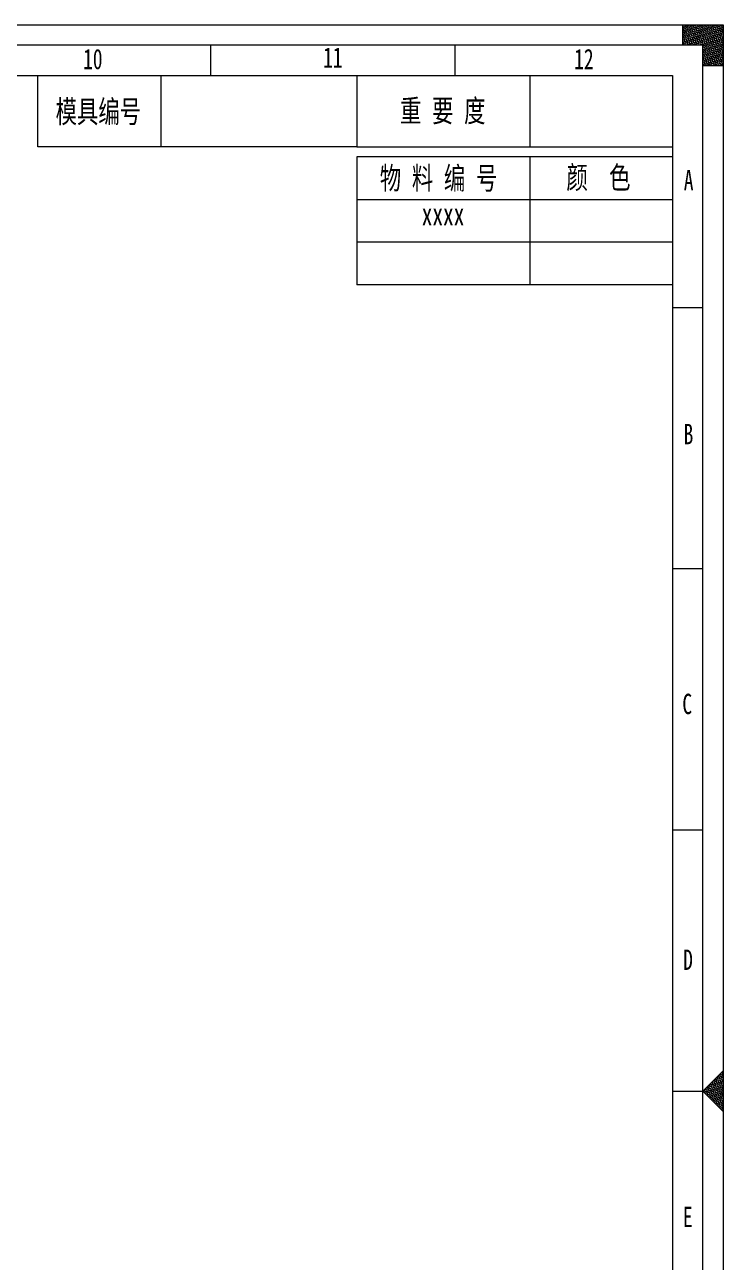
# Model space of a CAD drawing. Header units: millimetres. Extents: x 0 to 297, y 0 to 210.
# Drawn here: x 228.1 to 296.8, y 88.1 to 209.8 of the extents above; entities that cross this region are included whole.
import ezdxf

# ---------------------------------------------------------------- set-up
doc = ezdxf.new("R2010")
doc.units = ezdxf.units.MM
doc.layers.add('1', color=7, linetype='Continuous', true_color=0xffffff)
doc.styles.add('宋体', font='')
doc.styles.get('宋体').set_extended_font_data('宋体')

msp = doc.modelspace()

# ---------------------------------------------------------------- linework, layer by layer
at = {"layer": '1', "color": 7, "linetype": 'Continuous', "lineweight": 13}
for p, q in [((0.00002, 209.80001), (296.75714, 209.80001)), ((296.75714, 209.80001), (296.75714, 0.00001))]:
    msp.add_line(p, q, dxfattribs=at)
at = {"layer": '1', "color": 6, "linetype": 'Continuous', "lineweight": 18}
for p, q in [((292.75714, 209.80001), (292.75714, 207.80001)), ((294.75714, 207.80001), (6.00002, 207.80001)), ((294.75714, 2.00001), (294.75714, 207.80001)), ((294.75714, 205.80001), (296.75714, 205.80001)), ((294.75714, 104.90001), (296.75714, 106.90001)), ((294.75714, 104.90001), (296.75714, 102.90001))]:
    msp.add_line(p, q, dxfattribs=at)
at = {"layer": '1', "color": 6, "linetype": 'Continuous', "lineweight": 13}
for p, q in [((292.75714, 209.70773), (292.84942, 209.80001)), ((292.75714, 209.56404), (292.84615, 209.65306)), ((292.75714, 209.42036), (292.79227, 209.45549)), ((292.81023, 209.32977), (292.98984, 209.50938)), ((292.82819, 209.49141), (292.82819, 209.49141)), ((292.86411, 209.52734), (293.04372, 209.70694)), ((292.88207, 209.68898), (292.88207, 209.68898)), ((292.91799, 209.7249), (292.9931, 209.80001)), ((293.0078, 209.38365), (293.1874, 209.56326)), ((293.02576, 209.5453), (293.02576, 209.5453)), ((293.06168, 209.58122), (293.24128, 209.76082)), ((293.07964, 209.74286), (293.07964, 209.74286)), ((293.11556, 209.77878), (293.13679, 209.80001)), ((293.15148, 209.23997), (293.33109, 209.41957)), ((293.16944, 209.40161), (293.16944, 209.40161)), ((293.20536, 209.43753), (293.38497, 209.61714)), ((293.22332, 209.59918), (293.22332, 209.59918)), ((293.25924, 209.6351), (293.42416, 209.80001)), ((293.2772, 209.79674), (293.2772, 209.79674)), ((293.34905, 209.29385), (293.52865, 209.47345)), ((293.36701, 209.45549), (293.36701, 209.45549)), ((293.40293, 209.49141), (293.58253, 209.67102)), ((293.42089, 209.65306), (293.42089, 209.65306)), ((293.45681, 209.68898), (293.56784, 209.80001)), ((293.54661, 209.34773), (293.72622, 209.52734)), ((293.56457, 209.50938), (293.56457, 209.50938)), ((293.60049, 209.5453), (293.7801, 209.7249)), ((293.61845, 209.70694), (293.61845, 209.70694)), ((293.65438, 209.74286), (293.71153, 209.80001)), ((293.74418, 209.40161), (293.92378, 209.58122)), ((293.76214, 209.56326), (293.76214, 209.56326)), ((293.79806, 209.59918), (293.97766, 209.77878)), ((293.81602, 209.76082), (293.81602, 209.76082)), ((293.85194, 209.79674), (293.85521, 209.80001)), ((293.88786, 209.25793), (294.06747, 209.43753)), ((293.90582, 209.41957), (293.90582, 209.41957)), ((293.94174, 209.45549), (294.12135, 209.6351)), ((293.9597, 209.61714), (293.9597, 209.61714)), ((293.99562, 209.65306), (294.14258, 209.80001)), ((294.08543, 209.31181), (294.26503, 209.49141)), ((294.10339, 209.47345), (294.10339, 209.47345)), ((294.13931, 209.50938), (294.31891, 209.68898)), ((294.15727, 209.67102), (294.15727, 209.67102)), ((294.19319, 209.70694), (294.28626, 209.80001)), ((294.28299, 209.36569), (294.4626, 209.5453)), ((294.30095, 209.52734), (294.30095, 209.52734)), ((294.33687, 209.56326), (294.51648, 209.74286)), ((294.35484, 209.7249), (294.35484, 209.7249)), ((294.39076, 209.76082), (294.42995, 209.80001)), ((294.42668, 209.22201), (294.60628, 209.40161)), ((294.48056, 209.41957), (294.66016, 209.59918)), ((294.49852, 209.58122), (294.49852, 209.58122)), ((294.53444, 209.61714), (294.71405, 209.79674)), ((294.5524, 209.77878), (294.5524, 209.77878)), ((294.62424, 209.27589), (294.80385, 209.45549)), ((294.6422, 209.43753), (294.6422, 209.43753)), ((294.67812, 209.47345), (294.85773, 209.65306)), ((294.69608, 209.6351), (294.69608, 209.6351)), ((294.73201, 209.67102), (294.861, 209.80001)), ((294.82181, 209.32977), (295.00141, 209.50938)), ((294.83977, 209.49141), (294.83977, 209.49141)), ((294.87569, 209.52734), (295.0553, 209.70694)), ((294.89365, 209.68898), (294.89365, 209.68898)), ((294.92957, 209.7249), (295.00468, 209.80001)), ((295.01937, 209.38365), (295.19898, 209.56326)), ((295.03733, 209.5453), (295.03733, 209.5453)), ((295.07326, 209.58122), (295.25286, 209.76082)), ((295.09122, 209.74286), (295.09122, 209.74286)), ((295.12714, 209.77878), (295.14837, 209.80001)), ((295.16306, 209.23997), (295.34266, 209.41957)), ((295.18102, 209.40161), (295.18102, 209.40161)), ((295.21694, 209.43753), (295.39654, 209.61714)), ((295.2349, 209.59918), (295.2349, 209.59918)), ((295.27082, 209.6351), (295.43573, 209.80001)), ((295.28878, 209.79674), (295.28878, 209.79674)), ((295.36062, 209.29385), (295.54023, 209.47345)), ((295.37858, 209.45549), (295.37858, 209.45549)), ((295.41451, 209.49141), (295.59411, 209.67102)), ((295.43247, 209.65306), (295.43247, 209.65306)), ((295.46839, 209.68898), (295.57942, 209.80001)), ((295.55819, 209.34773), (295.73779, 209.52734)), ((295.57615, 209.50938), (295.57615, 209.50938)), ((295.61207, 209.5453), (295.79168, 209.7249)), ((295.63003, 209.70694), (295.63003, 209.70694)), ((295.66595, 209.74286), (295.7231, 209.80001)), ((295.75576, 209.40161), (295.93536, 209.58122)), ((295.77372, 209.56326), (295.77372, 209.56326)), ((295.80964, 209.59918), (295.98924, 209.77878)), ((295.8276, 209.76082), (295.8276, 209.76082)), ((295.86352, 209.79674), (295.86679, 209.80001)), ((295.89944, 209.25793), (296.07904, 209.43753)), ((295.9174, 209.41957), (295.9174, 209.41957)), ((295.95332, 209.45549), (296.13293, 209.6351)), ((295.97128, 209.61714), (295.97128, 209.61714)), ((296.0072, 209.65306), (296.15415, 209.80001)), ((296.097, 209.31181), (296.27661, 209.49141)), ((296.11497, 209.47345), (296.11497, 209.47345)), ((296.15089, 209.50938), (296.33049, 209.68898)), ((296.16885, 209.67102), (296.16885, 209.67102)), ((296.20477, 209.70694), (296.29784, 209.80001)), ((296.29457, 209.36569), (296.47418, 209.5453)), ((296.31253, 209.52734), (296.31253, 209.52734)), ((296.34845, 209.56326), (296.52806, 209.74286)), ((296.36641, 209.7249), (296.36641, 209.7249)), ((296.40233, 209.76082), (296.44152, 209.80001)), ((296.43825, 209.22201), (296.61786, 209.40161)), ((296.49214, 209.41957), (296.67174, 209.59918)), ((296.5101, 209.58122), (296.5101, 209.58122)), ((296.54602, 209.61714), (296.72562, 209.79674)), ((296.56398, 209.77878), (296.56398, 209.77878)), ((296.63582, 209.27589), (296.75714, 209.39721)), ((296.65378, 209.43753), (296.65378, 209.43753)), ((296.6897, 209.47345), (296.75714, 209.54089)), ((296.70766, 209.6351), (296.70766, 209.6351)), ((296.74358, 209.67102), (296.75714, 209.68457)), ((292.75714, 209.13299), (292.93595, 209.31181)), ((292.75714, 208.98931), (292.88207, 209.11424)), ((292.75714, 208.84562), (292.82819, 208.91668)), ((292.75714, 208.70194), (292.77431, 208.71911)), ((292.75714, 208.41457), (292.91799, 208.57543)), ((292.75714, 208.27089), (292.86411, 208.37786)), ((292.75714, 208.1272), (292.81023, 208.1803)), ((292.77431, 209.29385), (292.77431, 209.29385)), ((292.79227, 208.59339), (292.97188, 208.77299)), ((292.81023, 208.75503), (292.81023, 208.75503)), ((292.82819, 208.05457), (293.0078, 208.23418)), ((292.84615, 208.79095), (293.02576, 208.97056)), ((292.84615, 208.21622), (292.84615, 208.21622)), ((292.86411, 208.9526), (292.86411, 208.9526)), ((292.88207, 208.25214), (293.06168, 208.43174)), ((292.90003, 208.98852), (293.07964, 209.16813)), ((292.90003, 208.41378), (292.90003, 208.41378)), ((292.91799, 209.15017), (292.91799, 209.15017)), ((292.93595, 208.44971), (293.11556, 208.62931)), ((292.95392, 209.18609), (293.13352, 209.36569)), ((292.95392, 208.61135), (292.95392, 208.61135)), ((292.97188, 209.34773), (292.97188, 209.34773)), ((292.98984, 208.64727), (293.16944, 208.82688)), ((293.0078, 208.80892), (293.0078, 208.80892)), ((293.02576, 208.10846), (293.20536, 208.28806)), ((293.04372, 208.84484), (293.22332, 209.02444)), ((293.04372, 208.2701), (293.04372, 208.2701)), ((293.06168, 209.00648), (293.06168, 209.00648)), ((293.07964, 208.30602), (293.25924, 208.48563)), ((293.0976, 209.0424), (293.2772, 209.22201)), ((293.0976, 208.46767), (293.0976, 208.46767)), ((293.11556, 209.20405), (293.11556, 209.20405)), ((293.13352, 208.50359), (293.31313, 208.68319)), ((293.15148, 208.66523), (293.15148, 208.66523)), ((293.1874, 208.70115), (293.36701, 208.88076)), ((293.20536, 208.8628), (293.20536, 208.8628)), ((293.22332, 208.16234), (293.40293, 208.34194)), ((293.24128, 208.89872), (293.42089, 209.07832)), ((293.24128, 208.32398), (293.24128, 208.32398)), ((293.25924, 209.06036), (293.25924, 209.06036)), ((293.2772, 208.3599), (293.45681, 208.53951)), ((293.29516, 209.09628), (293.47477, 209.27589)), ((293.29516, 208.52155), (293.29516, 208.52155)), ((293.31313, 209.25793), (293.31313, 209.25793)), ((293.33109, 208.55747), (293.51069, 208.73707)), ((293.34905, 208.71911), (293.34905, 208.71911)), ((293.36701, 208.01865), (293.54661, 208.19826)), ((293.38497, 208.75503), (293.56457, 208.93464)), ((293.38497, 208.1803), (293.38497, 208.1803)), ((293.40293, 208.91668), (293.40293, 208.91668)), ((293.42089, 208.21622), (293.60049, 208.39582)), ((293.43885, 208.9526), (293.61845, 209.1322)), ((293.43885, 208.37786), (293.43885, 208.37786)), ((293.45681, 209.11424), (293.45681, 209.11424)), ((293.47477, 208.41378), (293.65438, 208.59339)), ((293.49273, 209.15017), (293.67234, 209.32977)), ((293.49273, 208.57543), (293.49273, 208.57543)), ((293.51069, 209.31181), (293.51069, 209.31181)), ((293.52865, 208.61135), (293.70826, 208.79095)), ((293.54661, 208.77299), (293.54661, 208.77299)), ((293.56457, 208.07253), (293.74418, 208.25214)), ((293.58253, 208.80892), (293.76214, 208.98852)), ((293.58253, 208.23418), (293.58253, 208.23418)), ((293.60049, 208.97056), (293.60049, 208.97056)), ((293.61845, 208.2701), (293.79806, 208.44971)), ((293.63641, 209.00648), (293.81602, 209.18609)), ((293.63641, 208.43174), (293.63641, 208.43174)), ((293.65438, 209.16813), (293.65438, 209.16813)), ((293.67234, 208.46767), (293.85194, 208.64727)), ((293.6903, 209.20405), (293.8699, 209.38365)), ((293.6903, 208.62931), (293.6903, 208.62931)), ((293.70826, 209.36569), (293.70826, 209.36569)), ((293.72622, 208.66523), (293.90582, 208.84484)), ((293.74418, 208.82688), (293.74418, 208.82688)), ((293.76214, 208.12642), (293.94174, 208.30602)), ((293.7801, 208.8628), (293.9597, 209.0424)), ((293.7801, 208.28806), (293.7801, 208.28806)), ((293.79806, 209.02444), (293.79806, 209.02444)), ((293.81602, 208.32398), (293.99562, 208.50359)), ((293.83398, 209.06036), (294.01359, 209.23997)), ((293.83398, 208.48563), (293.83398, 208.48563)), ((293.85194, 209.22201), (293.85194, 209.22201)), ((293.8699, 208.52155), (294.04951, 208.70115)), ((293.88786, 208.68319), (293.88786, 208.68319)), ((293.92378, 208.71911), (294.10339, 208.89872)), ((293.94174, 208.88076), (293.94174, 208.88076)), ((293.9597, 208.1803), (294.13931, 208.3599)), ((293.97766, 208.91668), (294.15727, 209.09628)), ((293.97766, 208.34194), (293.97766, 208.34194)), ((293.99562, 209.07832), (293.99562, 209.07832)), ((294.01359, 208.37786), (294.19319, 208.55747)), ((294.03155, 209.11424), (294.21115, 209.29385)), ((294.03155, 208.53951), (294.03155, 208.53951)), ((294.04951, 209.27589), (294.04951, 209.27589)), ((294.06747, 208.57543), (294.24707, 208.75503)), ((294.08543, 208.73707), (294.08543, 208.73707)), ((294.10339, 208.03661), (294.28299, 208.21622)), ((294.12135, 208.77299), (294.30095, 208.9526)), ((294.12135, 208.19826), (294.12135, 208.19826)), ((294.13931, 208.93464), (294.13931, 208.93464)), ((294.15727, 208.23418), (294.33687, 208.41378)), ((294.17523, 208.97056), (294.35484, 209.15017)), ((294.17523, 208.39582), (294.17523, 208.39582)), ((294.19319, 209.1322), (294.19319, 209.1322)), ((294.21115, 208.43174), (294.39076, 208.61135)), ((294.22911, 209.16813), (294.40872, 209.34773)), ((294.22911, 208.59339), (294.22911, 208.59339)), ((294.24707, 209.32977), (294.24707, 209.32977)), ((294.26503, 208.62931), (294.44464, 208.80892)), ((294.28299, 208.79095), (294.28299, 208.79095)), ((294.30095, 208.09049), (294.48056, 208.2701)), ((294.31891, 208.82688), (294.49852, 209.00648)), ((294.31891, 208.25214), (294.31891, 208.25214)), ((294.33687, 208.98852), (294.33687, 208.98852)), ((294.35484, 208.28806), (294.53444, 208.46767)), ((294.3728, 209.02444), (294.5524, 209.20405)), ((294.3728, 208.44971), (294.3728, 208.44971)), ((294.39076, 209.18609), (294.39076, 209.18609)), ((294.40872, 208.48563), (294.58832, 208.66523)), ((294.42668, 208.64727), (294.42668, 208.64727)), ((294.44464, 209.38365), (294.44464, 209.38365)), ((294.4626, 208.68319), (294.6422, 208.8628)), ((294.48056, 208.84484), (294.48056, 208.84484)), ((294.49852, 208.14438), (294.67812, 208.32398)), ((294.51648, 208.88076), (294.69608, 209.06036)), ((294.51648, 208.30602), (294.51648, 208.30602)), ((294.53444, 209.0424), (294.53444, 209.0424)), ((294.5524, 208.34194), (294.73201, 208.52155)), ((294.57036, 209.07832), (294.74997, 209.25793)), ((294.57036, 208.50359), (294.57036, 208.50359)), ((294.58832, 209.23997), (294.58832, 209.23997)), ((294.60628, 208.53951), (294.78589, 208.71911)), ((294.62424, 208.70115), (294.62424, 208.70115)), ((294.6422, 208.00069), (294.82181, 208.1803)), ((294.66016, 208.73707), (294.83977, 208.91668)), ((294.67812, 208.89872), (294.67812, 208.89872)), ((294.69608, 208.19826), (294.87569, 208.37786)), ((294.71405, 208.93464), (294.89365, 209.11424)), ((294.71405, 208.3599), (294.71405, 208.3599)), ((294.73201, 209.09628), (294.73201, 209.09628)), ((294.74997, 208.39582), (294.92957, 208.57543)), ((294.76793, 209.1322), (294.94753, 209.31181)), ((294.76793, 208.55747), (294.76793, 208.55747)), ((294.78589, 209.29385), (294.78589, 209.29385)), ((294.80385, 208.59339), (294.98345, 208.77299)), ((294.82181, 208.75503), (294.82181, 208.75503)), ((294.83977, 208.05457), (295.01937, 208.23418)), ((294.85773, 208.79095), (295.03733, 208.97056)), ((294.85773, 208.21622), (294.85773, 208.21622)), ((294.87569, 208.9526), (294.87569, 208.9526)), ((294.89365, 208.25214), (295.07326, 208.43174)), ((294.91161, 208.98852), (295.09122, 209.16813)), ((294.91161, 208.41378), (294.91161, 208.41378)), ((294.92957, 209.15017), (294.92957, 209.15017)), ((294.94753, 208.44971), (295.12714, 208.62931)), ((294.96549, 209.18609), (295.1451, 209.36569)), ((294.96549, 208.61135), (294.96549, 208.61135)), ((294.98345, 209.34773), (294.98345, 209.34773)), ((295.00141, 208.64727), (295.18102, 208.82688)), ((295.01937, 208.80892), (295.01937, 208.80892)), ((295.03733, 208.10846), (295.21694, 208.28806)), ((295.0553, 208.84484), (295.2349, 209.02444)), ((295.0553, 208.2701), (295.0553, 208.2701)), ((295.07326, 209.00648), (295.07326, 209.00648)), ((295.09122, 208.30602), (295.27082, 208.48563)), ((295.10918, 209.0424), (295.28878, 209.22201)), ((295.10918, 208.46767), (295.10918, 208.46767)), ((295.12714, 209.20405), (295.12714, 209.20405)), ((295.1451, 208.50359), (295.3247, 208.68319)), ((295.16306, 208.66523), (295.16306, 208.66523)), ((295.19898, 208.70115), (295.37858, 208.88076)), ((295.21694, 208.8628), (295.21694, 208.8628)), ((295.2349, 208.16234), (295.41451, 208.34194)), ((295.25286, 208.89872), (295.43247, 209.07832)), ((295.25286, 208.32398), (295.25286, 208.32398)), ((295.27082, 209.06036), (295.27082, 209.06036)), ((295.28878, 208.3599), (295.46839, 208.53951)), ((295.30674, 209.09628), (295.48635, 209.27589)), ((295.30674, 208.52155), (295.30674, 208.52155)), ((295.3247, 209.25793), (295.3247, 209.25793)), ((295.34266, 208.55747), (295.52227, 208.73707)), ((295.36062, 208.71911), (295.36062, 208.71911)), ((295.37858, 208.01865), (295.55819, 208.19826)), ((295.39654, 208.75503), (295.57615, 208.93464)), ((295.39654, 208.1803), (295.39654, 208.1803)), ((295.41451, 208.91668), (295.41451, 208.91668)), ((295.43247, 208.21622), (295.61207, 208.39582)), ((295.45043, 208.9526), (295.63003, 209.1322)), ((295.45043, 208.37786), (295.45043, 208.37786)), ((295.46839, 209.11424), (295.46839, 209.11424)), ((295.48635, 208.41378), (295.66595, 208.59339)), ((295.50431, 209.15017), (295.68391, 209.32977)), ((295.50431, 208.57543), (295.50431, 208.57543)), ((295.52227, 209.31181), (295.52227, 209.31181)), ((295.54023, 208.61135), (295.71983, 208.79095)), ((295.55819, 208.77299), (295.55819, 208.77299)), ((295.57615, 208.07253), (295.75576, 208.25214)), ((295.59411, 208.80892), (295.77372, 208.98852)), ((295.59411, 208.23418), (295.59411, 208.23418)), ((295.61207, 208.97056), (295.61207, 208.97056)), ((295.63003, 208.2701), (295.80964, 208.44971)), ((295.64799, 209.00648), (295.8276, 209.18609)), ((295.64799, 208.43174), (295.64799, 208.43174)), ((295.66595, 209.16813), (295.66595, 209.16813)), ((295.68391, 208.46767), (295.86352, 208.64727)), ((295.70187, 209.20405), (295.88148, 209.38365)), ((295.70187, 208.62931), (295.70187, 208.62931)), ((295.71983, 209.36569), (295.71983, 209.36569)), ((295.73779, 208.66523), (295.9174, 208.84484)), ((295.75576, 208.82688), (295.75576, 208.82688)), ((295.77372, 208.12642), (295.95332, 208.30602)), ((295.79168, 208.8628), (295.97128, 209.0424)), ((295.79168, 208.28806), (295.79168, 208.28806)), ((295.80964, 209.02444), (295.80964, 209.02444)), ((295.8276, 208.32398), (296.0072, 208.50359)), ((295.84556, 209.06036), (296.02516, 209.23997)), ((295.84556, 208.48563), (295.84556, 208.48563)), ((295.86352, 209.22201), (295.86352, 209.22201)), ((295.88148, 208.52155), (296.06108, 208.70115)), ((295.89944, 208.68319), (295.89944, 208.68319)), ((295.93536, 208.71911), (296.11497, 208.89872)), ((295.95332, 208.88076), (295.95332, 208.88076)), ((295.97128, 208.1803), (296.15089, 208.3599)), ((295.98924, 208.91668), (296.16885, 209.09628)), ((295.98924, 208.34194), (295.98924, 208.34194)), ((296.0072, 209.07832), (296.0072, 209.07832)), ((296.02516, 208.37786), (296.20477, 208.55747)), ((296.04312, 209.11424), (296.22273, 209.29385)), ((296.04312, 208.53951), (296.04312, 208.53951)), ((296.06108, 209.27589), (296.06108, 209.27589)), ((296.07904, 208.57543), (296.25865, 208.75503)), ((296.097, 208.73707), (296.097, 208.73707)), ((296.11497, 208.03661), (296.29457, 208.21622)), ((296.13293, 208.77299), (296.31253, 208.9526)), ((296.13293, 208.19826), (296.13293, 208.19826)), ((296.15089, 208.93464), (296.15089, 208.93464)), ((296.16885, 208.23418), (296.34845, 208.41378)), ((296.18681, 208.97056), (296.36641, 209.15017)), ((296.18681, 208.39582), (296.18681, 208.39582)), ((296.20477, 209.1322), (296.20477, 209.1322)), ((296.22273, 208.43174), (296.40233, 208.61135)), ((296.24069, 209.16813), (296.42029, 209.34773)), ((296.24069, 208.59339), (296.24069, 208.59339)), ((296.25865, 209.32977), (296.25865, 209.32977)), ((296.27661, 208.62931), (296.45622, 208.80892)), ((296.29457, 208.79095), (296.29457, 208.79095)), ((296.31253, 208.09049), (296.49214, 208.2701)), ((296.33049, 208.82688), (296.5101, 209.00648)), ((296.33049, 208.25214), (296.33049, 208.25214)), ((296.34845, 208.98852), (296.34845, 208.98852)), ((296.36641, 208.28806), (296.54602, 208.46767)), ((296.38437, 209.02444), (296.56398, 209.20405)), ((296.38437, 208.44971), (296.38437, 208.44971)), ((296.40233, 209.18609), (296.40233, 209.18609)), ((296.42029, 208.48563), (296.5999, 208.66523)), ((296.43825, 208.64727), (296.43825, 208.64727)), ((296.45622, 209.38365), (296.45622, 209.38365)), ((296.47418, 208.68319), (296.65378, 208.8628)), ((296.49214, 208.84484), (296.49214, 208.84484)), ((296.5101, 208.14438), (296.6897, 208.32398)), ((296.52806, 208.88076), (296.70766, 209.06036)), ((296.52806, 208.30602), (296.52806, 208.30602)), ((296.54602, 209.0424), (296.54602, 209.0424)), ((296.56398, 208.34194), (296.74358, 208.52155)), ((296.58194, 209.07832), (296.75714, 209.25352)), ((296.58194, 208.50359), (296.58194, 208.50359)), ((296.5999, 209.23997), (296.5999, 209.23997)), ((296.61786, 208.53951), (296.75714, 208.67879)), ((296.63582, 208.70115), (296.63582, 208.70115)), ((296.67174, 208.73707), (296.75714, 208.82247)), ((296.6897, 208.89872), (296.6897, 208.89872)), ((296.70766, 208.19826), (296.75714, 208.24773)), ((296.72562, 208.93464), (296.75714, 208.96615)), ((296.72562, 208.3599), (296.72562, 208.3599)), ((296.74358, 209.09628), (296.74358, 209.09628)), ((292.77431, 207.85701), (292.95392, 208.03661)), ((292.79227, 208.01865), (292.79227, 208.01865)), ((292.861, 207.80001), (292.90003, 207.83905)), ((292.93595, 207.87497), (292.93595, 207.87497)), ((292.97188, 207.91089), (293.15148, 208.09049)), ((292.98984, 208.07253), (292.98984, 208.07253)), ((293.00468, 207.80001), (293.0976, 207.89293)), ((293.13352, 207.92885), (293.13352, 207.92885)), ((293.14837, 207.80001), (293.29516, 207.94681)), ((293.16944, 207.96477), (293.34905, 208.14438)), ((293.1874, 208.12642), (293.1874, 208.12642)), ((293.31313, 207.82109), (293.49273, 208.00069)), ((293.33109, 207.98273), (293.33109, 207.98273)), ((293.43573, 207.80001), (293.43885, 207.80313)), ((293.47477, 207.83905), (293.47477, 207.83905)), ((293.51069, 207.87497), (293.6903, 208.05457)), ((293.52865, 208.03661), (293.52865, 208.03661)), ((293.57942, 207.80001), (293.63641, 207.85701)), ((293.67234, 207.89293), (293.67234, 207.89293)), ((293.70826, 207.92885), (293.88786, 208.10846)), ((293.7231, 207.80001), (293.83398, 207.91089)), ((293.72622, 208.09049), (293.72622, 208.09049)), ((293.86679, 207.80001), (294.03155, 207.96477)), ((293.8699, 207.94681), (293.8699, 207.94681)), ((293.90582, 207.98273), (294.08543, 208.16234)), ((293.92378, 208.14438), (293.92378, 208.14438)), ((294.01359, 207.80313), (294.01359, 207.80313)), ((294.04951, 207.83905), (294.22911, 208.01865)), ((294.06747, 208.00069), (294.06747, 208.00069)), ((294.15415, 207.80001), (294.17523, 207.82109)), ((294.21115, 207.85701), (294.21115, 207.85701)), ((294.24707, 207.89293), (294.42668, 208.07253)), ((294.26503, 208.05457), (294.26503, 208.05457)), ((294.29784, 207.80001), (294.3728, 207.87497)), ((294.40872, 207.91089), (294.40872, 207.91089)), ((294.44152, 207.80001), (294.57036, 207.92885)), ((294.44464, 207.94681), (294.62424, 208.12642)), ((294.4626, 208.10846), (294.4626, 208.10846)), ((294.58832, 207.80313), (294.76793, 207.98273)), ((294.60628, 207.96477), (294.60628, 207.96477)), ((294.66016, 208.16234), (294.66016, 208.16234)), ((294.74997, 207.82109), (294.74997, 207.82109)), ((294.75714, 207.68457), (294.91161, 207.83905)), ((294.75714, 207.54089), (294.85773, 207.64148)), ((294.75714, 207.39721), (294.80385, 207.44392)), ((294.75714, 206.96615), (294.89365, 207.10267)), ((294.76793, 207.12063), (294.94753, 207.30023)), ((294.78589, 207.85701), (294.96549, 208.03661)), ((294.78589, 207.28227), (294.78589, 207.28227)), ((294.80385, 208.01865), (294.80385, 208.01865)), ((294.82181, 207.31819), (295.00141, 207.4978)), ((294.83977, 207.47984), (294.83977, 207.47984)), ((294.85773, 206.77938), (295.03733, 206.95898)), ((294.87569, 207.51576), (295.0553, 207.69536)), ((294.89365, 207.6774), (294.89365, 207.6774)), ((294.91161, 206.97694), (295.09122, 207.15655)), ((294.92957, 207.71332), (295.10918, 207.89293)), ((294.92957, 207.13859), (294.92957, 207.13859)), ((294.94753, 207.87497), (294.94753, 207.87497)), ((294.96549, 207.17451), (295.1451, 207.35411)), ((294.98345, 207.91089), (295.16306, 208.09049)), ((294.98345, 207.33615), (294.98345, 207.33615)), ((295.00141, 208.07253), (295.00141, 208.07253)), ((295.01937, 207.37207), (295.19898, 207.55168)), ((295.03733, 207.53372), (295.03733, 207.53372)), ((295.0553, 206.83326), (295.2349, 207.01286)), ((295.07326, 207.56964), (295.25286, 207.74925)), ((295.07326, 206.9949), (295.07326, 206.9949)), ((295.09122, 207.73128), (295.09122, 207.73128)), ((295.10918, 207.03082), (295.28878, 207.21043)), ((295.12714, 207.76721), (295.30674, 207.94681)), ((295.12714, 207.19247), (295.12714, 207.19247)), ((295.1451, 207.92885), (295.1451, 207.92885)), ((295.16306, 207.22839), (295.34266, 207.408)), ((295.18102, 207.96477), (295.36062, 208.14438)), ((295.18102, 207.39003), (295.18102, 207.39003)), ((295.19898, 208.12642), (295.19898, 208.12642)), ((295.21694, 207.42596), (295.39654, 207.60556)), ((295.2349, 207.5876), (295.2349, 207.5876)), ((295.25286, 206.88714), (295.43247, 207.06675)), ((295.27082, 207.62352), (295.45043, 207.80313)), ((295.27082, 207.04879), (295.27082, 207.04879)), ((295.28878, 207.78517), (295.28878, 207.78517)), ((295.30674, 207.08471), (295.48635, 207.26431)), ((295.3247, 207.82109), (295.50431, 208.00069)), ((295.3247, 207.24635), (295.3247, 207.24635)), ((295.34266, 207.98273), (295.34266, 207.98273)), ((295.36062, 207.28227), (295.54023, 207.46188)), ((295.37858, 207.44392), (295.37858, 207.44392)), ((295.41451, 207.47984), (295.59411, 207.65944)), ((295.43247, 207.64148), (295.43247, 207.64148)), ((295.45043, 206.94102), (295.63003, 207.12063)), ((295.46839, 207.6774), (295.64799, 207.85701)), ((295.46839, 207.10267), (295.46839, 207.10267)), ((295.48635, 207.83905), (295.48635, 207.83905)), ((295.50431, 207.13859), (295.68391, 207.31819)), ((295.52227, 207.87497), (295.70187, 208.05457)), ((295.52227, 207.30023), (295.52227, 207.30023)), ((295.54023, 208.03661), (295.54023, 208.03661)), ((295.55819, 207.33615), (295.73779, 207.51576)), ((295.57615, 207.4978), (295.57615, 207.4978)), ((295.59411, 206.79734), (295.77372, 206.97694)), ((295.61207, 207.53372), (295.79168, 207.71332)), ((295.61207, 206.95898), (295.61207, 206.95898)), ((295.63003, 207.69536), (295.63003, 207.69536)), ((295.64799, 206.9949), (295.8276, 207.17451)), ((295.66595, 207.73128), (295.84556, 207.91089)), ((295.66595, 207.15655), (295.66595, 207.15655)), ((295.68391, 207.89293), (295.68391, 207.89293)), ((295.70187, 207.19247), (295.88148, 207.37207)), ((295.71983, 207.92885), (295.89944, 208.10846)), ((295.71983, 207.35411), (295.71983, 207.35411)), ((295.73779, 208.09049), (295.73779, 208.09049)), ((295.75576, 207.39003), (295.93536, 207.56964)), ((295.77372, 207.55168), (295.77372, 207.55168)), ((295.79168, 206.85122), (295.97128, 207.03082)), ((295.80964, 207.5876), (295.98924, 207.76721)), ((295.80964, 207.01286), (295.80964, 207.01286)), ((295.8276, 207.74925), (295.8276, 207.74925)), ((295.84556, 207.04879), (296.02516, 207.22839)), ((295.86352, 207.78517), (296.04312, 207.96477)), ((295.86352, 207.21043), (295.86352, 207.21043)), ((295.88148, 207.94681), (295.88148, 207.94681)), ((295.89944, 207.24635), (296.07904, 207.42596)), ((295.9174, 207.98273), (296.097, 208.16234)), ((295.9174, 207.408), (295.9174, 207.408)), ((295.93536, 208.14438), (295.93536, 208.14438)), ((295.95332, 207.44392), (296.13293, 207.62352)), ((295.97128, 207.60556), (295.97128, 207.60556)), ((295.98924, 206.9051), (296.16885, 207.08471)), ((296.0072, 207.64148), (296.18681, 207.82109)), ((296.0072, 207.06675), (296.0072, 207.06675)), ((296.02516, 207.80313), (296.02516, 207.80313)), ((296.04312, 207.10267), (296.22273, 207.28227)), ((296.06108, 207.83905), (296.24069, 208.01865)), ((296.06108, 207.26431), (296.06108, 207.26431)), ((296.07904, 208.00069), (296.07904, 208.00069)), ((296.097, 207.30023), (296.27661, 207.47984)), ((296.11497, 207.46188), (296.11497, 207.46188)), ((296.15089, 207.4978), (296.33049, 207.6774)), ((296.16885, 207.65944), (296.16885, 207.65944)), ((296.18681, 206.95898), (296.36641, 207.13859)), ((296.20477, 207.69536), (296.38437, 207.87497)), ((296.20477, 207.12063), (296.20477, 207.12063)), ((296.22273, 207.85701), (296.22273, 207.85701)), ((296.24069, 207.15655), (296.42029, 207.33615)), ((296.25865, 207.89293), (296.43825, 208.07253)), ((296.25865, 207.31819), (296.25865, 207.31819)), ((296.27661, 208.05457), (296.27661, 208.05457)), ((296.29457, 207.35411), (296.47418, 207.53372)), ((296.31253, 207.51576), (296.31253, 207.51576)), ((296.33049, 206.8153), (296.5101, 206.9949)), ((296.34845, 207.55168), (296.52806, 207.73128)), ((296.34845, 206.97694), (296.34845, 206.97694)), ((296.36641, 207.71332), (296.36641, 207.71332)), ((296.38437, 207.01286), (296.56398, 207.19247)), ((296.40233, 207.74925), (296.58194, 207.92885)), ((296.40233, 207.17451), (296.40233, 207.17451)), ((296.42029, 207.91089), (296.42029, 207.91089)), ((296.43825, 207.21043), (296.61786, 207.39003)), ((296.45622, 207.94681), (296.63582, 208.12642)), ((296.45622, 207.37207), (296.45622, 207.37207)), ((296.47418, 208.10846), (296.47418, 208.10846)), ((296.49214, 207.408), (296.67174, 207.5876)), ((296.5101, 207.56964), (296.5101, 207.56964)), ((296.52806, 206.86918), (296.70766, 207.04879)), ((296.54602, 207.60556), (296.72562, 207.78517)), ((296.54602, 207.03082), (296.54602, 207.03082)), ((296.56398, 207.76721), (296.56398, 207.76721)), ((296.58194, 207.06675), (296.75714, 207.24194)), ((296.5999, 207.80313), (296.75714, 207.96037)), ((296.5999, 207.22839), (296.5999, 207.22839)), ((296.61786, 207.96477), (296.61786, 207.96477)), ((296.63582, 207.26431), (296.75714, 207.38563)), ((296.65378, 208.00069), (296.75714, 208.10405)), ((296.65378, 207.42596), (296.65378, 207.42596)), ((296.67174, 208.16234), (296.67174, 208.16234)), ((296.6897, 207.46188), (296.75714, 207.52931)), ((296.70766, 207.62352), (296.70766, 207.62352)), ((296.72562, 206.92306), (296.75714, 206.95458)), ((296.74358, 207.65944), (296.75714, 207.673)), ((296.74358, 207.08471), (296.74358, 207.08471)), ((294.75714, 206.82247), (294.83977, 206.9051)), ((294.75714, 206.67879), (294.78589, 206.70754)), ((294.75714, 206.39142), (294.92957, 206.56385)), ((294.75714, 206.24773), (294.87569, 206.36629)), ((294.75714, 206.10405), (294.82181, 206.16872)), ((294.75714, 205.96037), (294.76793, 205.97115)), ((294.76793, 206.54589), (294.76793, 206.54589)), ((294.78589, 205.84543), (294.96549, 206.02504)), ((294.80385, 206.58181), (294.98345, 206.76142)), ((294.80385, 206.00708), (294.80385, 206.00708)), ((294.82181, 206.74346), (294.82181, 206.74346)), ((294.83977, 206.043), (295.01937, 206.2226)), ((294.85773, 206.20464), (294.85773, 206.20464)), ((294.87569, 206.94102), (294.87569, 206.94102)), ((294.88415, 205.80001), (294.91161, 205.82747)), ((294.89365, 206.24056), (295.07326, 206.42017)), ((294.91161, 206.40221), (294.91161, 206.40221)), ((294.94753, 206.43813), (295.12714, 206.61773)), ((294.94753, 205.86339), (294.94753, 205.86339)), ((294.96549, 206.59977), (294.96549, 206.59977)), ((294.98345, 205.89931), (295.16306, 206.07892)), ((295.00141, 206.63569), (295.18102, 206.8153)), ((295.00141, 206.06096), (295.00141, 206.06096)), ((295.01937, 206.79734), (295.01937, 206.79734)), ((295.02784, 205.80001), (295.10918, 205.88135)), ((295.03733, 206.09688), (295.21694, 206.27648)), ((295.0553, 206.25852), (295.0553, 206.25852)), ((295.09122, 206.29444), (295.27082, 206.47405)), ((295.10918, 206.45609), (295.10918, 206.45609)), ((295.1451, 206.49201), (295.3247, 206.67161)), ((295.1451, 205.91727), (295.1451, 205.91727)), ((295.16306, 206.65365), (295.16306, 206.65365)), ((295.17152, 205.80001), (295.30674, 205.93523)), ((295.18102, 205.95319), (295.36062, 206.1328)), ((295.19898, 206.68957), (295.37858, 206.86918)), ((295.19898, 206.11484), (295.19898, 206.11484)), ((295.21694, 206.85122), (295.21694, 206.85122)), ((295.2349, 206.15076), (295.41451, 206.33036)), ((295.25286, 206.3124), (295.25286, 206.3124)), ((295.28878, 206.34833), (295.46839, 206.52793)), ((295.30674, 206.50997), (295.30674, 206.50997)), ((295.3247, 205.80951), (295.50431, 205.98911)), ((295.34266, 206.54589), (295.52227, 206.7255)), ((295.34266, 205.97115), (295.34266, 205.97115)), ((295.36062, 206.70754), (295.36062, 206.70754)), ((295.37858, 206.00708), (295.55819, 206.18668)), ((295.39654, 206.74346), (295.57615, 206.92306)), ((295.39654, 206.16872), (295.39654, 206.16872)), ((295.41451, 206.9051), (295.41451, 206.9051)), ((295.43247, 206.20464), (295.61207, 206.38425)), ((295.45043, 206.36629), (295.45043, 206.36629)), ((295.48635, 206.40221), (295.66595, 206.58181)), ((295.48635, 205.82747), (295.48635, 205.82747)), ((295.50431, 206.56385), (295.50431, 206.56385)), ((295.52227, 205.86339), (295.70187, 206.043)), ((295.54023, 206.59977), (295.71983, 206.77938)), ((295.54023, 206.02504), (295.54023, 206.02504)), ((295.55819, 206.76142), (295.55819, 206.76142)), ((295.57615, 206.06096), (295.75576, 206.24056)), ((295.59411, 206.2226), (295.59411, 206.2226)), ((295.60257, 205.80001), (295.64799, 205.84543)), ((295.63003, 206.25852), (295.80964, 206.43813)), ((295.64799, 206.42017), (295.64799, 206.42017)), ((295.68391, 206.45609), (295.86352, 206.63569)), ((295.68391, 205.88135), (295.68391, 205.88135)), ((295.70187, 206.61773), (295.70187, 206.61773)), ((295.71983, 205.91727), (295.89944, 206.09688)), ((295.73779, 206.65365), (295.9174, 206.83326)), ((295.73779, 206.07892), (295.73779, 206.07892)), ((295.74626, 205.80001), (295.84556, 205.89931)), ((295.75576, 206.8153), (295.75576, 206.8153)), ((295.77372, 206.11484), (295.95332, 206.29444)), ((295.79168, 206.27648), (295.79168, 206.27648)), ((295.8276, 206.3124), (296.0072, 206.49201)), ((295.84556, 206.47405), (295.84556, 206.47405)), ((295.88148, 206.50997), (296.06108, 206.68957)), ((295.88148, 205.93523), (295.88148, 205.93523)), ((295.88994, 205.80001), (296.04312, 205.95319)), ((295.89944, 206.67161), (295.89944, 206.67161)), ((295.9174, 205.97115), (296.097, 206.15076)), ((295.93536, 206.70754), (296.11497, 206.88714)), ((295.93536, 206.1328), (295.93536, 206.1328)), ((295.95332, 206.86918), (295.95332, 206.86918)), ((295.97128, 206.16872), (296.15089, 206.34833)), ((295.98924, 206.33036), (295.98924, 206.33036)), ((296.02516, 206.36629), (296.20477, 206.54589)), ((296.04312, 206.52793), (296.04312, 206.52793)), ((296.06108, 205.82747), (296.24069, 206.00708)), ((296.07904, 206.56385), (296.25865, 206.74346)), ((296.07904, 205.98911), (296.07904, 205.98911)), ((296.097, 206.7255), (296.097, 206.7255)), ((296.11497, 206.02504), (296.29457, 206.20464)), ((296.13293, 206.76142), (296.31253, 206.94102)), ((296.13293, 206.18668), (296.13293, 206.18668)), ((296.15089, 206.92306), (296.15089, 206.92306)), ((296.16885, 206.2226), (296.34845, 206.40221)), ((296.17731, 205.80001), (296.18681, 205.80951)), ((296.18681, 206.38425), (296.18681, 206.38425)), ((296.22273, 206.42017), (296.40233, 206.59977)), ((296.22273, 205.84543), (296.22273, 205.84543)), ((296.24069, 206.58181), (296.24069, 206.58181)), ((296.25865, 205.88135), (296.43825, 206.06096)), ((296.27661, 206.61773), (296.45622, 206.79734)), ((296.27661, 206.043), (296.27661, 206.043)), ((296.29457, 206.77938), (296.29457, 206.77938)), ((296.31253, 206.07892), (296.49214, 206.25852)), ((296.32099, 205.80001), (296.38437, 205.86339)), ((296.33049, 206.24056), (296.33049, 206.24056)), ((296.36641, 206.27648), (296.54602, 206.45609)), ((296.38437, 206.43813), (296.38437, 206.43813)), ((296.42029, 206.47405), (296.5999, 206.65365)), ((296.42029, 205.89931), (296.42029, 205.89931)), ((296.43825, 206.63569), (296.43825, 206.63569)), ((296.45622, 205.93523), (296.63582, 206.11484)), ((296.46468, 205.80001), (296.58194, 205.91727)), ((296.47418, 206.67161), (296.65378, 206.85122)), ((296.47418, 206.09688), (296.47418, 206.09688)), ((296.49214, 206.83326), (296.49214, 206.83326)), ((296.5101, 206.1328), (296.6897, 206.3124)), ((296.52806, 206.29444), (296.52806, 206.29444)), ((296.56398, 206.33036), (296.74358, 206.50997)), ((296.58194, 206.49201), (296.58194, 206.49201)), ((296.60836, 205.80001), (296.75714, 205.94879)), ((296.61786, 206.52793), (296.75714, 206.66721)), ((296.61786, 205.95319), (296.61786, 205.95319)), ((296.63582, 206.68957), (296.63582, 206.68957)), ((296.65378, 205.98911), (296.75714, 206.09247)), ((296.67174, 206.7255), (296.75714, 206.81089)), ((296.67174, 206.15076), (296.67174, 206.15076)), ((296.6897, 206.88714), (296.6897, 206.88714)), ((296.70766, 206.18668), (296.75714, 206.23616)), ((296.72562, 206.34833), (296.72562, 206.34833)), ((295.8276, 105.73354), (296.0072, 105.91314)), ((295.88148, 105.9311), (296.06108, 106.11071)), ((296.02516, 105.78742), (296.20477, 105.96702)), ((296.04312, 105.94906), (296.04312, 105.94906)), ((296.07904, 105.98498), (296.25865, 106.16459)), ((296.097, 106.14663), (296.097, 106.14663)), ((296.13293, 106.18255), (296.31253, 106.36215)), ((296.22273, 105.8413), (296.40233, 106.0209)), ((296.24069, 106.00294), (296.24069, 106.00294)), ((296.27661, 106.03886), (296.45622, 106.21847)), ((296.29457, 106.20051), (296.29457, 106.20051)), ((296.33049, 106.23643), (296.5101, 106.41604)), ((296.34845, 106.39807), (296.34845, 106.39807)), ((296.38437, 106.434), (296.56398, 106.6136)), ((296.42029, 105.89518), (296.5999, 106.07479)), ((296.43825, 106.05682), (296.43825, 106.05682)), ((296.47418, 106.09275), (296.65378, 106.27235)), ((296.49214, 106.25439), (296.49214, 106.25439)), ((296.52806, 106.29031), (296.70766, 106.46992)), ((296.54602, 106.45196), (296.54602, 106.45196)), ((296.56398, 105.7515), (296.74358, 105.9311)), ((296.58194, 106.48788), (296.75714, 106.66308)), ((296.58194, 105.91314), (296.58194, 105.91314)), ((296.5999, 106.64952), (296.5999, 106.64952)), ((296.61786, 105.94906), (296.75714, 106.08834)), ((296.63582, 106.68544), (296.75714, 106.80676)), ((296.63582, 106.11071), (296.63582, 106.11071)), ((296.67174, 106.14663), (296.75714, 106.23202)), ((296.6897, 106.30827), (296.6897, 106.30827)), ((296.72562, 106.34419), (296.75714, 106.37571)), ((296.74358, 106.50584), (296.74358, 106.50584)), ((294.80376, 104.85339), (294.80385, 104.85347)), ((294.83977, 104.88939), (294.83977, 104.88939)), ((294.87561, 104.78154), (295.00141, 104.90735)), ((294.87569, 104.92531), (295.0553, 105.10492)), ((294.94745, 104.7097), (294.94753, 104.70979)), ((294.98345, 104.74571), (294.98345, 104.74571)), ((295.01929, 104.63786), (295.1451, 104.76367)), ((295.01937, 104.78163), (295.19898, 104.96123)), ((295.03733, 104.94327), (295.03733, 104.94327)), ((295.07326, 104.97919), (295.25286, 105.1588)), ((295.09122, 105.14084), (295.09122, 105.14084)), ((295.12714, 105.17676), (295.30674, 105.35636)), ((295.16306, 104.63794), (295.34266, 104.81755)), ((295.18102, 104.79959), (295.18102, 104.79959)), ((295.21694, 104.83551), (295.39654, 105.01512)), ((295.2349, 104.99715), (295.2349, 104.99715)), ((295.27082, 105.03308), (295.45043, 105.21268)), ((295.28878, 105.19472), (295.28878, 105.19472)), ((295.3247, 105.23064), (295.50431, 105.41025)), ((295.34266, 105.39229), (295.34266, 105.39229)), ((295.36062, 104.69183), (295.54023, 104.87143)), ((295.37858, 105.42821), (295.55819, 105.60781)), ((295.37858, 104.85347), (295.37858, 104.85347)), ((295.41451, 104.88939), (295.59411, 105.069)), ((295.43247, 105.05104), (295.43247, 105.05104)), ((295.46839, 105.08696), (295.64799, 105.26656)), ((295.48635, 105.2486), (295.48635, 105.2486)), ((295.50431, 104.54814), (295.68391, 104.72775)), ((295.52227, 105.28452), (295.70187, 105.46413)), ((295.52227, 104.70979), (295.52227, 104.70979)), ((295.54023, 105.44617), (295.54023, 105.44617)), ((295.55819, 104.74571), (295.73779, 104.92531)), ((295.57615, 105.48209), (295.75576, 105.66169)), ((295.57615, 104.90735), (295.57615, 104.90735)), ((295.59411, 105.64373), (295.59411, 105.64373)), ((295.61207, 104.94327), (295.79168, 105.12288)), ((295.63003, 105.67965), (295.80964, 105.85926)), ((295.63003, 105.10492), (295.63003, 105.10492)), ((295.66595, 105.14084), (295.84556, 105.32044)), ((295.68391, 105.30248), (295.68391, 105.30248)), ((295.70187, 104.60202), (295.88148, 104.78163)), ((295.71983, 105.3384), (295.89944, 105.51801)), ((295.71983, 104.76367), (295.71983, 104.76367)), ((295.73779, 105.50005), (295.73779, 105.50005)), ((295.75576, 104.79959), (295.93536, 104.97919)), ((295.77372, 105.53597), (295.95332, 105.71558)), ((295.77372, 104.96123), (295.77372, 104.96123)), ((295.79168, 105.69761), (295.79168, 105.69761)), ((295.80964, 104.99715), (295.98924, 105.17676)), ((295.8276, 105.1588), (295.8276, 105.1588)), ((295.84556, 105.89518), (295.84556, 105.89518)), ((295.86352, 105.19472), (296.04312, 105.37433)), ((295.88148, 105.35636), (295.88148, 105.35636)), ((295.89944, 104.6559), (296.07904, 104.83551)), ((295.9174, 105.39229), (296.097, 105.57189)), ((295.9174, 104.81755), (295.9174, 104.81755)), ((295.93536, 105.55393), (295.93536, 105.55393)), ((295.95332, 104.85347), (296.13293, 105.03308)), ((295.97128, 105.58985), (296.15089, 105.76946)), ((295.97128, 105.01512), (295.97128, 105.01512)), ((295.98924, 105.7515), (295.98924, 105.7515)), ((296.0072, 105.05104), (296.18681, 105.23064)), ((296.02516, 105.21268), (296.02516, 105.21268)), ((296.06108, 105.2486), (296.24069, 105.42821)), ((296.07904, 105.41025), (296.07904, 105.41025)), ((296.097, 104.70979), (296.27661, 104.88939)), ((296.11497, 105.44617), (296.29457, 105.62577)), ((296.11497, 104.87143), (296.11497, 104.87143)), ((296.13293, 105.60781), (296.13293, 105.60781)), ((296.15089, 104.90735), (296.33049, 105.08696)), ((296.16885, 105.64373), (296.34845, 105.82334)), ((296.16885, 105.069), (296.16885, 105.069)), ((296.18681, 105.80538), (296.18681, 105.80538)), ((296.20477, 105.10492), (296.38437, 105.28452)), ((296.22273, 105.26656), (296.22273, 105.26656)), ((296.24069, 104.5661), (296.42029, 104.74571)), ((296.25865, 105.30248), (296.43825, 105.48209)), ((296.25865, 104.72775), (296.25865, 104.72775)), ((296.27661, 105.46413), (296.27661, 105.46413)), ((296.29457, 104.76367), (296.47418, 104.94327)), ((296.31253, 105.50005), (296.49214, 105.67965)), ((296.31253, 104.92531), (296.31253, 104.92531)), ((296.33049, 105.66169), (296.33049, 105.66169)), ((296.34845, 104.96123), (296.52806, 105.14084)), ((296.36641, 105.69761), (296.54602, 105.87722)), ((296.36641, 105.12288), (296.36641, 105.12288)), ((296.38437, 105.85926), (296.38437, 105.85926)), ((296.40233, 105.1588), (296.58194, 105.3384)), ((296.42029, 105.32044), (296.42029, 105.32044)), ((296.43825, 104.61998), (296.61786, 104.79959)), ((296.45622, 105.35636), (296.63582, 105.53597)), ((296.45622, 104.78163), (296.45622, 104.78163)), ((296.47418, 105.51801), (296.47418, 105.51801)), ((296.49214, 104.81755), (296.67174, 104.99715)), ((296.5101, 105.55393), (296.6897, 105.73354)), ((296.5101, 104.97919), (296.5101, 104.97919)), ((296.52806, 105.71558), (296.52806, 105.71558)), ((296.54602, 105.01512), (296.72562, 105.19472)), ((296.56398, 105.17676), (296.56398, 105.17676)), ((296.5999, 105.21268), (296.75714, 105.36992)), ((296.61786, 105.37433), (296.61786, 105.37433)), ((296.63582, 104.67387), (296.75714, 104.79518)), ((296.65378, 105.41025), (296.75714, 105.5136)), ((296.65378, 104.83551), (296.65378, 104.83551)), ((296.67174, 105.57189), (296.67174, 105.57189)), ((296.6897, 104.87143), (296.75714, 104.93887)), ((296.70766, 105.60781), (296.75714, 105.65729)), ((296.70766, 105.03308), (296.70766, 105.03308)), ((296.72562, 105.76946), (296.72562, 105.76946)), ((296.74358, 105.069), (296.75714, 105.08255)), ((295.09113, 104.56602), (295.09122, 104.5661)), ((295.12714, 104.60202), (295.12714, 104.60202)), ((295.16297, 104.49418), (295.28878, 104.61998)), ((295.23482, 104.42233), (295.2349, 104.42242)), ((295.27082, 104.45834), (295.27082, 104.45834)), ((295.30666, 104.35049), (295.43247, 104.4763)), ((295.30674, 104.49426), (295.48635, 104.67387)), ((295.3247, 104.6559), (295.3247, 104.6559)), ((295.3785, 104.27865), (295.37858, 104.27873)), ((295.41451, 104.31466), (295.41451, 104.31466)), ((295.45034, 104.20681), (295.57615, 104.33262)), ((295.45043, 104.35058), (295.63003, 104.53018)), ((295.46839, 104.51222), (295.46839, 104.51222)), ((295.52218, 104.13497), (295.52227, 104.13505)), ((295.55819, 104.17097), (295.55819, 104.17097)), ((295.59403, 104.06312), (295.71983, 104.18893)), ((295.59411, 104.20689), (295.77372, 104.3865)), ((295.61207, 104.36854), (295.61207, 104.36854)), ((295.64799, 104.40446), (295.8276, 104.58406)), ((295.66587, 103.99128), (295.66595, 103.99137)), ((295.66595, 104.5661), (295.66595, 104.5661)), ((295.70187, 104.02729), (295.70187, 104.02729)), ((295.73771, 103.91944), (295.86352, 104.04525)), ((295.73779, 104.06321), (295.9174, 104.24281)), ((295.75576, 104.22485), (295.75576, 104.22485)), ((295.79168, 104.26077), (295.97128, 104.44038)), ((295.80955, 103.8476), (295.80964, 103.84768)), ((295.80964, 104.42242), (295.80964, 104.42242)), ((295.84556, 104.45834), (296.02516, 104.63794)), ((295.84556, 103.8836), (295.84556, 103.8836)), ((295.86352, 104.61998), (295.86352, 104.61998)), ((295.88139, 103.77576), (296.0072, 103.90156)), ((295.88148, 103.91952), (296.06108, 104.09913)), ((295.89944, 104.08117), (295.89944, 104.08117)), ((295.93536, 104.11709), (296.11497, 104.29669)), ((295.95324, 103.70391), (295.95332, 103.704)), ((295.95332, 104.27873), (295.95332, 104.27873)), ((295.98924, 104.31466), (296.16885, 104.49426)), ((295.98924, 103.73992), (295.98924, 103.73992)), ((296.0072, 104.4763), (296.0072, 104.4763)), ((296.02508, 103.63207), (296.15089, 103.75788)), ((296.02516, 103.77584), (296.20477, 103.95544)), ((296.04312, 104.51222), (296.22273, 104.69183)), ((296.04312, 103.93748), (296.04312, 103.93748)), ((296.06108, 104.67387), (296.06108, 104.67387)), ((296.07904, 103.97341), (296.25865, 104.15301)), ((296.09692, 103.56023), (296.097, 103.56031)), ((296.097, 104.13505), (296.097, 104.13505)), ((296.13293, 104.17097), (296.31253, 104.35058)), ((296.13293, 103.59623), (296.13293, 103.59623)), ((296.15089, 104.33262), (296.15089, 104.33262)), ((296.16876, 103.48839), (296.29457, 103.6142)), ((296.16885, 103.63216), (296.34845, 103.81176)), ((296.18681, 104.36854), (296.36641, 104.54814)), ((296.18681, 103.7938), (296.18681, 103.7938)), ((296.20477, 104.53018), (296.20477, 104.53018)), ((296.22273, 103.82972), (296.40233, 104.00933)), ((296.24069, 103.99137), (296.24069, 103.99137)), ((296.27661, 104.02729), (296.45622, 104.20689)), ((296.29457, 104.18893), (296.29457, 104.18893)), ((296.31253, 103.48847), (296.49214, 103.66808)), ((296.33049, 104.22485), (296.5101, 104.40446)), ((296.33049, 103.65012), (296.33049, 103.65012)), ((296.34845, 104.3865), (296.34845, 104.3865)), ((296.36641, 103.68604), (296.54602, 103.86564)), ((296.38437, 104.42242), (296.56398, 104.60202)), ((296.38437, 103.84768), (296.38437, 103.84768)), ((296.40233, 104.58406), (296.40233, 104.58406)), ((296.42029, 103.8836), (296.5999, 104.06321)), ((296.43825, 104.04525), (296.43825, 104.04525)), ((296.45622, 103.34479), (296.63582, 103.52439)), ((296.47418, 104.08117), (296.65378, 104.26077)), ((296.47418, 103.50643), (296.47418, 103.50643)), ((296.49214, 104.24281), (296.49214, 104.24281)), ((296.5101, 103.54235), (296.6897, 103.72196)), ((296.52806, 104.27873), (296.70766, 104.45834)), ((296.52806, 103.704), (296.52806, 103.704)), ((296.54602, 104.44038), (296.54602, 104.44038)), ((296.56398, 103.73992), (296.74358, 103.91952)), ((296.58194, 104.4763), (296.75714, 104.6515)), ((296.58194, 103.90156), (296.58194, 103.90156)), ((296.5999, 104.63794), (296.5999, 104.63794)), ((296.61786, 103.93748), (296.75714, 104.07676)), ((296.63582, 104.09913), (296.63582, 104.09913)), ((296.65378, 103.39867), (296.75714, 103.50203)), ((296.67174, 104.13505), (296.75714, 104.22045)), ((296.67174, 103.56031), (296.67174, 103.56031)), ((296.6897, 104.29669), (296.6897, 104.29669)), ((296.70766, 103.59623), (296.75714, 103.64571)), ((296.72562, 104.33262), (296.75714, 104.36413)), ((296.72562, 103.75788), (296.72562, 103.75788)), ((296.74358, 104.49426), (296.74358, 104.49426)), ((296.2406, 103.41654), (296.24069, 103.41663)), ((296.27661, 103.45255), (296.27661, 103.45255)), ((296.31245, 103.3447), (296.43825, 103.47051)), ((296.38429, 103.27286), (296.38437, 103.27295)), ((296.42029, 103.30887), (296.42029, 103.30887)), ((296.45613, 103.20102), (296.58194, 103.32683)), ((296.52797, 103.12918), (296.52806, 103.12926)), ((296.56398, 103.16518), (296.56398, 103.16518)), ((296.59981, 103.05733), (296.72562, 103.18314)), ((296.5999, 103.2011), (296.75714, 103.35834)), ((296.61786, 103.36275), (296.61786, 103.36275)), ((296.67166, 102.98549), (296.67174, 102.98558)), ((296.70766, 103.0215), (296.70766, 103.0215)), ((296.7435, 102.91365), (296.75714, 102.92729)), ((296.74358, 103.05742), (296.75714, 103.07097))]:
    msp.add_line(p, q, dxfattribs=at)
at = {"layer": '1', "color": 80, "linetype": 'Continuous', "lineweight": 18}
for p, q in [((246.40002, 204.80001), (246.40002, 207.80001)), ((270.40002, 204.80001), (270.40002, 207.80001)), ((229.40002, 197.80011), (229.40002, 204.80001)), ((241.50002, 197.80011), (241.50002, 204.80001)), ((260.75707, 204.80001), (260.75707, 197.80011)), ((260.75707, 197.80011), (229.40002, 197.80011)), ((260.75707, 197.80011), (291.75714, 197.80011)), ((260.75707, 196.80011), (260.75707, 184.20011)), ((291.75714, 196.80011), (260.75707, 196.80011)), ((277.7571, 196.80011), (277.7571, 184.20011)), ((260.75707, 192.60011), (291.75714, 192.60011)), ((291.75714, 188.40011), (260.75707, 188.40011)), ((291.75714, 184.20011), (260.75707, 184.20011)), ((291.75714, 182.00001), (294.75714, 182.00001)), ((291.75714, 156.30001), (294.75714, 156.30001)), ((291.75714, 130.60001), (294.75714, 130.60001))]:
    msp.add_line(p, q, dxfattribs=at)
at = {"layer": '1', "color": 7, "linetype": 'Continuous', "lineweight": 18}
for p, q in [((9.00002, 204.80001), (291.75714, 204.80001)), ((291.75714, 204.80001), (291.75714, 5.00001)), ((291.75714, 104.90001), (294.75714, 104.90001))]:
    msp.add_line(p, q, dxfattribs=at)
at = {"layer": '1', "color": 80, "linetype": 'Continuous', "lineweight": 13}
msp.add_line((277.7571, 204.80001), (277.7571, 197.80011), dxfattribs=at)

# ---------------------------------------------------------------- texts
at = {"layer": '1', "color": 80, "lineweight": 18, "style": '宋体', "width": 0.7}
for s, height, p in [('10', 2, (233.84272, 205.42588)), ('11', 2, (257.43298, 205.57996)), ('12', 2, (282.11155, 205.42916)), ('模具编号', 2.2, (231.13158, 200.15726)), ('重 要 度', 2.2, (264.98533, 200.23534)), ('物 料 编 号', 2.2, (263.00379, 193.60731)), ('颜  色', 2.2, (281.34415, 193.67909)), ('A', 2, (292.88126, 193.51362)), ('xxxx', 2.2, (267.12044, 190.07302)), ('B', 2, (292.8657, 168.53182)), ('C', 2, (292.74299, 141.98828)), ('D', 2, (292.82292, 116.82387)), ('E', 2, (292.79025, 91.51688))]:
    msp.add_text(s, height=height, dxfattribs=at).set_placement(p)

doc.saveas('drawing.dxf')
